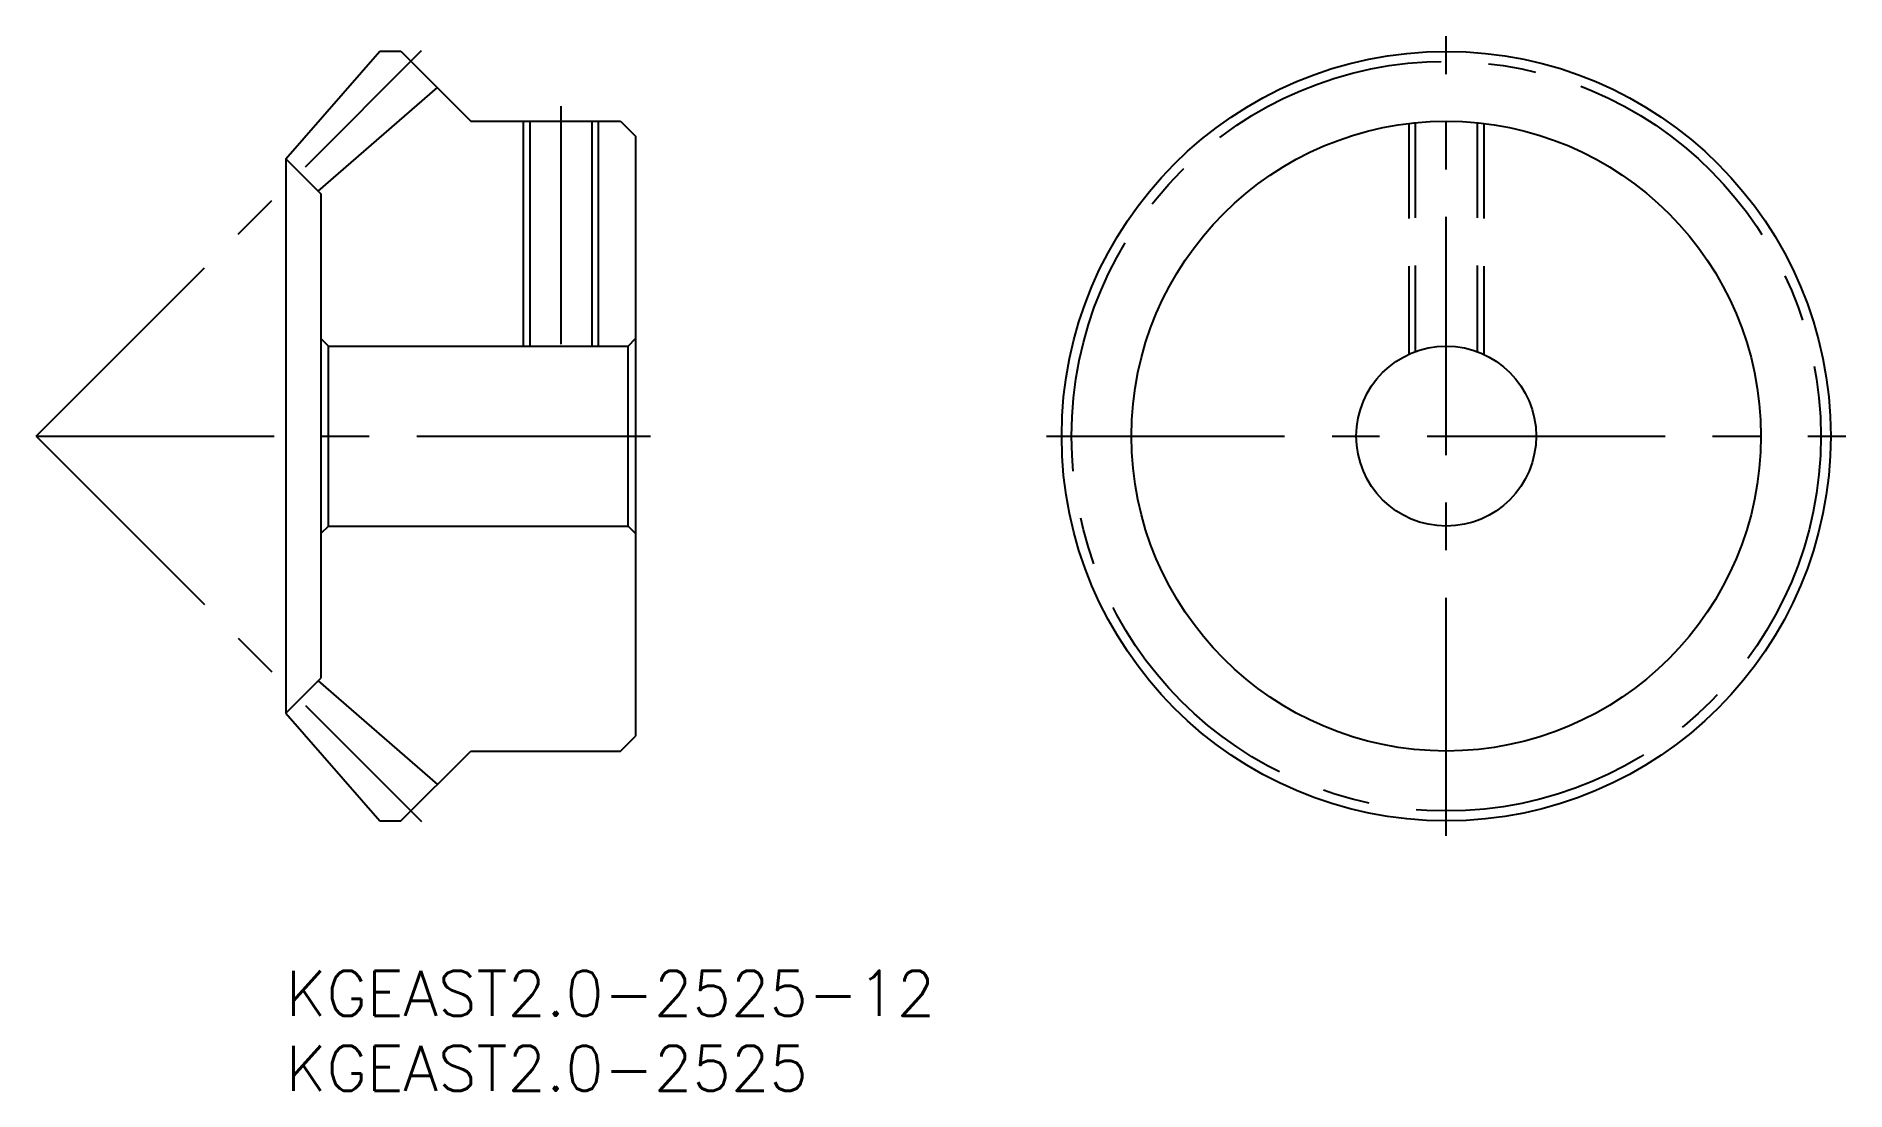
# Model space of a CAD drawing. Extents: x -17 to 104, y -8 to 62.
import ezdxf

# ---------------------------------------------------------------- set-up
doc = ezdxf.new("R2010")
doc.units = 0
doc.header["$LTSCALE"] = 0.5
doc.linetypes.add('CENTER', pattern=[50.8, 31.75, -6.35, 6.35, -6.35])
doc.linetypes.add('DASHED', pattern=[19.05, 12.7, -6.35])
for name, color, linetype in [('MSM_CENTER', 1, 'CENTER'), ('MSM_CONTINUOUS', 7, 'CONTINUOUS'), ('MSM_DASHED', 4, 'DASHED'), ('MSM_NARROW', 5, 'CONTINUOUS'), ('MSM_PART_NUMBER', 7, 'CONTINUOUS')]:
    doc.layers.add(name, color=color, linetype=linetype)
doc.styles.get("Standard").update_dxf_attribs({"font": 'txt.shx', "height": 1, "bigfont": 'bigfont.shx'})

# ---------------------------------------------------------------- blocks, each defined once
blk = doc.blocks.new('*U24')
at = {"layer": 'MSM_PART_NUMBER'}
blk.add_text('KGEAST2.0-2525-12', height=3, dxfattribs=at).set_placement((0, -3))
blk = doc.blocks.new('*U25')
at = {"layer": 'MSM_PART_NUMBER'}
blk.add_text('KGEAST2.0-2525', height=3, dxfattribs=at).set_placement((0, -8))

msp = doc.modelspace()

# ---------------------------------------------------------------- linework, layer by layer
at = {"layer": 'MSM_CENTER'}
for p, q in [((77.43, 9), (77.43, 62.33)), ((-16.66, 35.66), (9.05, 61.37)), ((18.34, 57.66), (18.34, 40.66)), ((-16.66, 35.66), (24.34, 35.66)), ((-16.66, 35.66), (9.05, 9.96)), ((50.76, 35.66), (104.09, 35.66))]:
    msp.add_line(p, q, dxfattribs=at)
msp.add_circle((77.43, 35.66), 25, dxfattribs=at)
at = {"layer": 'MSM_CONTINUOUS'}
for p, q in [((0, 54.15), (6.28, 61.33)), ((6.28, 61.33), (7.68, 61.33)), ((7.68, 61.33), (12.35, 56.66)), ((2.16, 52), (10.11, 58.9)), ((12.35, 56.66), (22.34, 56.66)), ((16.27, 56.66), (16.27, 41.66)), ((20.41, 56.66), (20.41, 41.66)), ((22.34, 56.66), (23.34, 55.66)), ((23.34, 55.66), (23.34, 15.66)), ((0, 54.15), (2.34, 51.81)), ((0, 54.15), (0, 17.18)), ((2.34, 51.81), (2.34, 19.52)), ((2.84, 41.66), (2.34, 42.16)), ((2.84, 29.66), (2.84, 41.66)), ((2.84, 41.66), (22.84, 41.66)), ((22.84, 41.66), (23.34, 42.16)), ((22.84, 29.66), (22.84, 41.66)), ((2.84, 29.66), (2.34, 29.16)), ((2.84, 29.66), (22.84, 29.66)), ((22.84, 29.66), (23.34, 29.16)), ((0, 17.18), (2.34, 19.52)), ((2.16, 19.33), (10.11, 12.43)), ((0, 17.18), (6.28, 10)), ((7.68, 10), (12.35, 14.66)), ((12.35, 14.66), (22.34, 14.66)), ((22.34, 14.66), (23.34, 15.66)), ((6.28, 10), (7.68, 10))]:
    msp.add_line(p, q, dxfattribs=at)
for radius in [25.66, 21, 6]:
    msp.add_circle((77.43, 35.66), radius, dxfattribs=at)
at = {"layer": 'MSM_DASHED'}
for p, q in [((74.93, 56.52), (74.93, 41.12)), ((75.36, 56.56), (75.36, 41.3)), ((79.5, 56.56), (79.5, 41.3)), ((79.93, 56.52), (79.93, 41.12))]:
    msp.add_line(p, q, dxfattribs=at)
at = {"layer": 'MSM_NARROW'}
for p, q in [((15.84, 56.66), (15.84, 41.66)), ((20.84, 56.66), (20.84, 41.66))]:
    msp.add_line(p, q, dxfattribs=at)

# ---------------------------------------------------------------- block references
at = {"layer": 'MSM_CONTINUOUS'}
for name in ['*U24', '*U25']:
    msp.add_blockref(name, (0, 0), dxfattribs=at)

doc.saveas('drawing.dxf')
